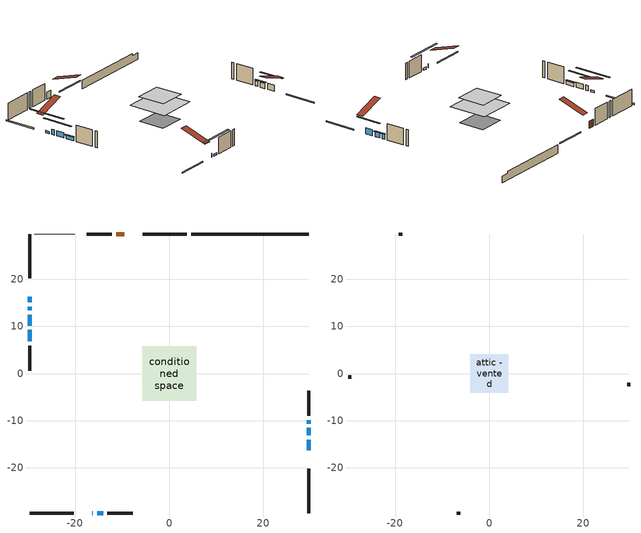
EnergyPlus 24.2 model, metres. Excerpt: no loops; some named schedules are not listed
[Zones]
conditioned space
 floor adiabatic (AdiabaticFloorConstruction): -5.75,-5.75 -5.75,5.75 5.75,5.75 5.75,-5.75 z2.75
 floor foundation (Slab1 construction): -3.93,-3.93 -3.93,3.93 3.93,3.93 3.93,-3.93 z-2.13
 wall outside (RimJoist1 construction): 3.75,29.67 -5.65,29.67 / -29.67,-29.67 -20.27,-29.67 / -29.67,29.67 -29.67,20.27 / 29.67,-29.67 29.67,-20.27 z0.31:0.61
 wall outside (AdiabaticWallConstruction 1): -9.59,29.67 -11.31,29.67 z0.31:2.34
 wall outside (AdiabaticWallConstruction): -16.33,-29.67 -16.23,-29.67 z0.31:1.53; -15.31,-29.67 -14.08,-29.67 / -29.67,16.33 -29.67,15.11 z0.31:0.92; 29.67,-16.33 29.67,-14.04 z0.31:2.09; -29.67,14.18 -29.67,13.42 / 29.67,-10.66 29.67,-9.9 z0.31:1.84; -29.67,12.49 -29.67,10.2 / 29.67,-13.11 29.67,-11.59 z0.31:1.83; -29.67,9.27 -29.67,6.83 z0.31:1.33
 wall outside (Wall1 construction): -12.24,29.67 -17.59,29.67 / -13.16,-29.67 -7.81,-29.67 / -29.67,5.91 -29.67,0.56 / 29.67,-8.97 29.67,-3.62 z0.31:5.19
 wall foundation (FoundationWall1 construction): 4.68,29.67,-2.13 4.68,29.67,0.31 27.17,29.67,0.31 27.17,29.67,-0.28 29.67,29.67,-0.28 29.67,29.67,-2.13
 wall adiabatic (Wall4 construction): -20.15,29.67 -28.74,29.67 z0.31:5.19
 window (WindowConstruction 6): -16.33,-29.67 -16.23,-29.67 z0.31:1.53
 window (WindowConstruction 7): -15.31,-29.67 -14.09,-29.67 z0.31:0.92
 window (WindowConstruction 8): -29.67,16.33 -29.67,15.11 z0.31:0.92
 window (WindowConstruction): 29.67,-16.33 29.67,-14.04 z0.31:2.09
 window (WindowConstruction 1): -29.67,14.18 -29.67,13.42 z0.31:1.83
 window (WindowConstruction 2): -29.67,12.49 -29.67,10.2 z0.31:1.83
 window (WindowConstruction 3): 29.67,-13.11 29.67,-11.59 z0.31:1.83
 window (WindowConstruction 4): 29.67,-10.66 29.67,-9.9 z0.31:1.83
 window (WindowConstruction 5): -29.67,9.27 -29.67,6.84 z0.31:1.32
 door (Door): -9.59,29.67 -11.31,29.67 z0.31:2.34
 ceiling adiabatic (AdiabaticFloorConstruction): 5.75,-5.75 5.75,5.75 -5.75,5.75 -5.75,-5.75 z2.75
attic - vented
 floor to conditioned space (Floor1 construction Reversed): -4.07,-4.07 -4.07,4.07 4.07,4.07 4.07,-4.07 z5.19
 wall outside (Wall3 construction): -18.52,29.67 -19.22,29.67 / -6.88,-29.67 -6.18,-29.67 / -29.67,-0.37 -29.67,-1.07 / 29.67,-2.69 29.67,-1.99 z0.31:5.19
 roof outside (Roof1 construction): -8.66,29.67,5.19 -8.66,21.75,7.83 -6.57,21.75,7.83 -6.57,29.67,5.19; -17.26,-29.67,5.19 -17.26,-21.75,7.83 -19.35,-21.75,7.83 -19.35,-29.67,5.19; -29.67,17.26,5.19 -21.75,17.26,7.83 -21.75,19.35,7.83 -29.67,19.35,5.19; 29.67,-17.26,5.19 21.75,-17.26,7.83 21.75,-19.35,7.83 29.67,-19.35,5.19
shading: -9.01,-29.67 -20.39,-29.67 -20.39,-30.08 -9.01,-30.08 z6; -29.67,10.03 -29.67,21.41 -30.08,21.41 -30.08,10.03 z6; 29.67,-11.4 29.67,-18.97 30.08,-18.97 30.08,-11.4 z4.73; -29.67,10.78 -29.67,16.82 -30.08,16.82 -30.08,10.78 z4.47; -29.67,7.56 -29.67,15.13 -30.08,15.13 -30.08,7.56 z4.47; 29.67,-11.39 29.67,-13.31 30.08,-13.31 30.08,-11.39 z2.04; 29.67,-9.7 29.67,-10.86 30.08,-10.86 30.08,-9.7 z2.04; -29.67,6.63 -29.67,9.47 -30.08,9.47 -30.08,6.63 z1.53
[Building]
Building 1: Terrain=Suburbs
[Site:Location]
Edmonton Intl AP_AB: Latitude {deg}=53.31; Longitude {deg}=-113.58; Time Zone {hr}=-7; Elevation {m}=723; Keep Site Location Information=Yes
[Site:GroundTemperature:Shallow]
-1.56185, -3.61833, -3.78302, -2.80711, 1.11059, 5.01004, 8.39065, 10.5322, 10.7141, 8.97234, 5.67794, 1.89811
[Site:WaterMainsTemperature]
Calculation Method=Schedule; Temperature Schedule=mains temperature schedule
[Material] Roughness=Rough; Thermal Absorptance=0.9
Name | Thickness {m} | Conductivity {W/m-K} | Density {kg/m3} | Specific Heat {J/kg-K} | Solar Absorptance | Visible Absorptance
asphalt or fiberglass shingles | 0.00635 | 0.162714 | 1121.4 | 1465.45 | 0.4 | 0.4
ceiling loosefill ins | 0.338667 | 0.0480833 | 16.02 | 1046.75 | 0.7 | 0.7
ceiling stud and cavity | 0.1397 | 0.0775535 | 65.682 | 1177.47 | 0.7 | 0.7
concrete 4.0 in. | 0.1016 | 1.803125 | 2242.8 | 837.4 | 0.7 | 0.7
concrete 8.0 in. | 0.2032 | 1.803125 | 2242.8 | 837.4 | 0.7 | 0.7
door material | 0.04445 | 0.053851 | 512.64 | 1214.23 | 0.7 | 0.7
exterior vertical ins | 0.07309 | 0.029427 | 32.04 | 1214.23 | 0.7 | 0.7
floor covering | 0.0127 | 0.0433444 | 54.468 | 1339.84 | 0.6 | 0.6
floor rigid ins; wall rigid ins 2 | 0.512978 | 0.029427 | 32.04 | 1214.23 | 0.7 | 0.7
floor stud and cavity | 0.1397 | 1.75129 | 37.0049 | 1207.88 | 0.7 | 0.7
furniture material conditioned space 1 | 0.1524 | 0.115458 | 640.8 | 1214.23 | 0.6 | 0.6
gypsum board | 0.0127 | 0.160291 | 801 | 837.4 | 0.6 | 0.6
gypsum board 1 | 0.0127 | 0.160291 | 801 | 837.4 | 0.7 | 0.7
osb sheathing 0.5 in. | 0.0127 | 0.115458 | 512.64 | 1214.23 | 0.7 | 0.7
osb sheathing 0.75 in. | 0.01905 | 0.115458 | 512.64 | 1214.23 | 0.7 | 0.7
osb sheathing 2.0 in. | 0.0508 | 0.115458 | 512.64 | 1214.23 | 0.7 | 0.7
rim joist rigid ins; wall rigid ins | 0.051816 | 0.029427 | 32.04 | 1214.23 | 0.7 | 0.7
rim joist stud and cavity | 0.0508 | 0.0414762 | 125.044 | 1163.47 | 0.6 | 0.6
wall rigid ins 1 | 0.051816 | 0.029427 | 32.04 | 1214.23 | 0.4 | 0.4
wall stud and cavity | 0.1397 | 0.225397 | 139.0536 | 1170.24 | 0.7 | 0.7
wall stud and cavity 1 | 0.0889 | 6.1454 | 50.32683 | 1063.81 | 0.6 | 0.6
wall stud and cavity 2 | 0.1397 | 0.178473 | 139.0536 | 1170.24 | 0.7 | 0.7
wall stud and cavity 3 | 0.0889 | 0.380278 | 52.3479 | 1209.89 | 0.7 | 0.7
wall stud and cavity 4 | 0.0889 | 0.391764 | 83.0341 | 1211.67 | 0.7 | 0.7
wood siding | 0.0254 | 0.102417 | 544.68 | 1172.36 | 0.4 | 0.4
wood siding 1 | 0.00254 | 0.102417 | 544.68 | 1172.36 | 0.4 | 0.4
wood siding 2; wood siding 3; wood siding 4 | 0.0254 | 0.102417 | 544.68 | 1172.36 | 0.7 | 0.7
[WindowMaterial:SimpleGlazingSystem]
Name | U-Factor {W/m2-K} | Solar Heat Gain Coefficient
WindowMaterial | 2.07361 | 0.43
WindowMaterial 1 | 2.0878 | 0.43
WindowMaterial 2 | 1.93166 | 0.46
WindowMaterial 3 | 1.97083 | 0.45
WindowMaterial 4 | 2.992306 | 0.55
WindowMaterial 5 | 3.276206 | 0.41
WindowMaterial 6 | 3.01842 | 0.5
[Construction]
AdiabaticFloorConstruction: floor stud and cavity, floor rigid ins, osb sheathing 0.75 in., floor covering
AdiabaticWallConstruction: wood siding 3, wall rigid ins 2, wall stud and cavity 3, gypsum board
AdiabaticWallConstruction 1: wood siding 4, wall rigid ins 2, wall stud and cavity 3, gypsum board
Door: door material
Floor1 construction Reversed: gypsum board, ceiling stud and cavity, ceiling loosefill ins
FoundationWall1 construction: concrete 8.0 in., gypsum board 1
furniture construction conditioned space 1: furniture material conditioned space 1
PartitionWallConstruction: gypsum board, wall stud and cavity 4, gypsum board
RimJoist1 construction: wood siding 2, rim joist rigid ins, osb sheathing 2.0 in., rim joist stud and cavity
Roof1 construction: asphalt or fiberglass shingles
Slab1 construction: concrete 4.0 in.
Wall1 construction: wood siding, wall rigid ins, osb sheathing 0.5 in., wall stud and cavity, gypsum board
Wall3 construction: wood siding 1, wall stud and cavity 1
Wall4 construction: wall rigid ins 1, osb sheathing 0.5 in., wall stud and cavity 2, gypsum board
WindowConstruction: WindowMaterial
WindowConstruction 1; WindowConstruction 4: WindowMaterial 1
WindowConstruction 2: WindowMaterial 2
WindowConstruction 3: WindowMaterial 3
WindowConstruction 5: WindowMaterial 4
WindowConstruction 6: WindowMaterial 5
WindowConstruction 7; WindowConstruction 8: WindowMaterial 6
[Zone] Multiplier=1; Part of Total Floor Area=Yes
Name | Volume {m3}
attic - vented | 28.3816
conditioned space | 503.1
[Space]
Name | Zone | Volume {m3}
attic - vented 1 | attic - vented | 28.3816
conditioned space 1 | conditioned space | 503.1
[ZoneInfiltration:EffectiveLeakageArea]
infil attic - vented 1: Zone or Space=attic - vented 1; Schedule=Always On Discrete; Effective Air Leakage Area {cm2}=2302.26; Stack Coefficient=0.000522803; Wind Coefficient=1.54486e-05
[ZoneMixing]
whole house fan mix: Zone or Space=attic - vented; Schedule=Always On Continuous; Design Flow Rate Calculation Method=Flow/Zone; Design Flow Rate {m3/s}=0; Source Zone or Space=conditioned space
[SurfaceProperty:ExposedFoundationPerimeter]
Slab1: Exposed Perimeter Calculation Method=TotalExposedPerimeter; Total Exposed Perimeter {m}=24.991
[InternalMass] Zone or ZoneList=conditioned space; Space or SpaceList=conditioned space 1
Name | Construction | Surface Area {m2}
furniture mass conditioned space 1 | furniture construction conditioned space 1 | 77.7201
partition wall mass | PartitionWallConstruction | 194.3
[Lights]
interior lighting: Zone or ZoneList or Space or SpaceList=conditioned space 1; Schedule=interior lighting schedule; Design Level Calculation Method=LightingLevel; Lighting Level {W}=343.2; Return Air Fraction=0; Fraction Radiant=0.6; Fraction Visible=0.2; Fraction Replaceable=1
[People]
occupants: Zone or ZoneList or Space or SpaceList=conditioned space 1; Number of People Schedule=occupants schedule; Number of People Calculation Method=People; Number of People=3; Fraction Radiant=0.314171; Sensible Heat Fraction=0.56303; Activity Level Schedule=occupants activity schedule; Carbon Dioxide Generation Rate {m3/s-W}=0; Enable ASHRAE 55 Comfort Warnings=No; Mean Radiant Temperature Calculation Type=EnclosureAveraged
[ElectricEquipment] Zone or ZoneList or Space or SpaceList=conditioned space 1; Design Level Calculation Method=EquipmentLevel
Name | Schedule | Design Level {W} | Fraction Latent | Fraction Radiant | Fraction Lost
clothes dryer | clothes dryer schedule | 140.772 | 0.015 | 0.081 | 0.85
clothes washer | clothes washer schedule | 32.1985 | 0.03 | 0.162 | 0.7
cooking range | cooking range schedule | 208.969 | 0.08 | 0.432 | 0.2
dishwasher | dishwasher schedule | 66.8632 | 0.3 | 0.18 | 0.4
fridge | fridge schedule | 72.9452 | 0 | 0.6 | 0
mech vent bath fan 0 | mech vent bath fan 0 schedule | 50.2 | 0 | 0 | 1
mech vent bath fan 1 | mech vent bath fan 1 schedule | 50.2 | 0 | 0 | 1
mech vent house fan | mech vent house fan schedule | 0 | 0 | 0 | 1
mech vent house fan cfis | mech vent house fan cfis schedule | 0 | 0 | 0 | 0
mech vent range fan 0 | mech vent range fan 0 schedule | 57 | 0 | 0 | 1
misc plug loads | misc plug loads schedule | 494.7 | 0.045 | 0.513 | 0.1
whole house fan | Always On Discrete | 0 | 0 | 0 | 1
[OtherEquipment] Zone or ZoneList or Space or SpaceList=conditioned space 1; Design Level Calculation Method=EquipmentLevel
Name | Fuel Type | Schedule | Design Level {W} | Fraction Latent | Fraction Radiant | Fraction Lost
clothes dryer 1 | Electricity | clothes dryer schedule | 0 | 0.015 | 0.081 | 0.85
cooking range 1 | Electricity | cooking range schedule | 0 | 0.08 | 0.432 | 0.2
general water use latent | None | general water use schedule | 59.3978 | 1 | 0 | 0
general water use sensible | None | general water use schedule | -58.539 | 0 | 0.6 | 0
mech vent house fan latent load | None | Always On Discrete | 0 | 1 | 0 | 0
mech vent house fan sensible load | None | Always On Discrete | 0 | 0 | 0 | 0
water heater energy adjustment1 | NaturalGas | Always On Discrete | 0.01 | 0 | 0 | 1
[ZoneInfiltration:DesignFlowRate] Zone or ZoneList or Space or SpaceList=conditioned space 1; Schedule=Always On Discrete; Design Flow Rate Calculation Method=Flow/Zone; Design Flow Rate {m3/s}=0
infil flow; natural vent flow; whole house fan flow
[AvailabilityManager:Scheduled]
furnace airloop Availability Manager: Schedule=Always On Discrete
[Foundation:Kiva]
Foundation Kiva 1: Initial Indoor Air Temperature {C}=18; Wall Height Above Grade {m}=0.309982; Wall Depth Below Slab {m}=0.2032; Custom Block Material Name 1=exterior vertical ins; Custom Block Depth 1 {m}=2.43998; Custom Block X Position 1 {m}=0.2159; Custom Block Z Position 1 {m}=0
[Foundation:Kiva:Settings]
Soil Conductivity {W/m-K}=0.849921; Soil Density {kg/m3}=1842.3; Soil Specific Heat {J/kg-K}=418.7; Ground Solar Absorptivity=0.9; Ground Thermal Absorptivity=0.9; Ground Surface Roughness {m}=0.03; Far-Field Width {m}=40; Deep-Ground Boundary Condition=ZeroFlux; Deep-Ground Depth {m}=40; Minimum Cell Dimension {m}=0.2; Maximum Cell Growth Coefficient=3; Simulation Timestep=Timestep
[Exterior:Lights]
exterior lighting: Schedule=exterior lighting schedule; Design Level {W}=75.6
[EnergyManagementSystem:GlobalVariable]
furnace_airloop_Fan_RTF
infil_program_Qfan
infil_program_Qinf
natural_vent_program_Qnv
natural_vent_program_Qwhf
[EnergyManagementSystem:Sensor]
Name | Output:Variable or Output:Meter Index Key | Output:Variable or Output:Meter
airflow_gain | infil flow | Infiltration Sensible Heat Gain Energy
airflow_gain_1 | natural vent flow | Infiltration Sensible Heat Gain Energy
airflow_gain_2 | whole house fan flow | Infiltration Sensible Heat Gain Energy
airflow_loss | infil flow | Infiltration Sensible Heat Loss Energy
airflow_loss_1 | natural vent flow | Infiltration Sensible Heat Loss Energy
airflow_loss_2 | whole house fan flow | Infiltration Sensible Heat Loss Energy
clg_load_cond |  | Cooling:EnergyTransfer:Zone:CONDITIONED SPACE
clg_sp_s; clg_sp_s_1 | cooling setpoint | Schedule Value
clothes_dryer_exhaust_0_sch_s | clothes dryer exhaust 0 schedule | Schedule Value
cool_season | cooling season schedule | Schedule Value
htg_load_cond |  | Heating:EnergyTransfer:Zone:CONDITIONED SPACE
htg_sp_s; htg_sp_s_1 | heating setpoint | Schedule Value
ig_ee_conv | clothes dryer | Electric Equipment Convective Heating Energy
ig_ee_conv_2 | cooking range | Electric Equipment Convective Heating Energy
ig_ee_conv_4 | fridge | Electric Equipment Convective Heating Energy
ig_ee_conv_5 | misc plug loads | Electric Equipment Convective Heating Energy
ig_ee_conv_6 | whole house fan | Electric Equipment Convective Heating Energy
ig_ee_rad | clothes dryer | Electric Equipment Radiant Heating Energy
ig_ee_rad_2 | cooking range | Electric Equipment Radiant Heating Energy
ig_ee_rad_4 | fridge | Electric Equipment Radiant Heating Energy
ig_ee_rad_5 | misc plug loads | Electric Equipment Radiant Heating Energy
ig_ee_rad_6 | whole house fan | Electric Equipment Radiant Heating Energy
ig_lgt_conv | interior lighting | Lights Convective Heating Energy
ig_lgt_rad | interior lighting | Lights Radiant Heating Energy
ig_lgt_vis | interior lighting | Lights Visible Radiation Heating Energy
ig_oe_conv | clothes dryer 1 | Other Equipment Convective Heating Energy
ig_oe_conv_1 | cooking range 1 | Other Equipment Convective Heating Energy
ig_oe_conv_2 | general water use latent | Other Equipment Convective Heating Energy
ig_oe_conv_3 | general water use sensible | Other Equipment Convective Heating Energy
ig_oe_conv_4 | water heater energy adjustment1 | Other Equipment Convective Heating Energy
ig_oe_rad | clothes dryer 1 | Other Equipment Radiant Heating Energy
ig_oe_rad_1 | cooking range 1 | Other Equipment Radiant Heating Energy
ig_oe_rad_2 | general water use latent | Other Equipment Radiant Heating Energy
ig_oe_rad_3 | general water use sensible | Other Equipment Radiant Heating Energy
ig_oe_rad_4 | water heater energy adjustment1 | Other Equipment Radiant Heating Energy
ig_ppl_conv | occupants | People Convective Heating Energy
ig_ppl_rad | occupants | People Radiant Heating Energy
im_conv | furniture mass conditioned space 1 | Surface Inside Face Convection Heat Gain Energy
im_conv_1 | partition wall mass | Surface Inside Face Convection Heat Gain Energy
im_ig | furniture mass conditioned space 1 | Surface Inside Face Internal Gains Radiation Heat Gain Energy
im_ig_1 | partition wall mass | Surface Inside Face Internal Gains Radiation Heat Gain Energy
im_lgt | furniture mass conditioned space 1 | Surface Inside Face Lights Radiation Heat Gain Energy
im_lgt_1 | partition wall mass | Surface Inside Face Lights Radiation Heat Gain Energy
im_sol | furniture mass conditioned space 1 | Surface Inside Face Solar Radiation Heat Gain Energy
im_sol_1 | partition wall mass | Surface Inside Face Solar Radiation Heat Gain Energy
im_surf | furniture mass conditioned space 1 | Surface Inside Face Net Surface Thermal Radiation Heat Gain Energy
im_surf_1 | partition wall mass | Surface Inside Face Net Surface Thermal Radiation Heat Gain Energy
mech_vent_bath_fan_0_sch_s | mech vent bath fan 0 schedule | Schedule Value
mech_vent_bath_fan_1_sch_s | mech vent bath fan 1 schedule | Schedule Value
mech_vent_range_fan_0_sch_s | mech vent range fan 0 schedule | Schedule Value
mv_conv | mech vent bath fan 0 | Electric Equipment Convective Heating Energy
mv_conv_1 | mech vent bath fan 1 | Electric Equipment Convective Heating Energy
mv_conv_2 | mech vent house fan | Electric Equipment Convective Heating Energy
mv_conv_3 | mech vent house fan cfis | Electric Equipment Convective Heating Energy
mv_conv_4 | mech vent range fan 0 | Electric Equipment Convective Heating Energy
mv_conv_5 | mech vent house fan latent load | Other Equipment Convective Heating Energy
mv_conv_6 | mech vent house fan sensible load | Other Equipment Convective Heating Energy
mv_rad | mech vent bath fan 0 | Electric Equipment Radiant Heating Energy
mv_rad_1 | mech vent bath fan 1 | Electric Equipment Radiant Heating Energy
mv_rad_2 | mech vent house fan | Electric Equipment Radiant Heating Energy
mv_rad_3 | mech vent house fan cfis | Electric Equipment Radiant Heating Energy
mv_rad_4 | mech vent range fan 0 | Electric Equipment Radiant Heating Energy
mv_rad_5 | mech vent house fan latent load | Other Equipment Radiant Heating Energy
mv_rad_6 | mech vent house fan sensible load | Other Equipment Radiant Heating Energy
natural_vent_s | natural vent schedule | Schedule Value
out_pb_s |  | Site Outdoor Air Barometric Pressure
out_wt_s |  | Site Outdoor Air Humidity Ratio
site_vw_s |  | Site Wind Speed
ss_back_out | Window1 | Surface Window Shortwave from Zone Back Out Window Heat Transfer Rate
ss_back_out_1 | Window11 | Surface Window Shortwave from Zone Back Out Window Heat Transfer Rate
ss_back_out_2 | Window12 | Surface Window Shortwave from Zone Back Out Window Heat Transfer Rate
ss_back_out_3 | Window2 | Surface Window Shortwave from Zone Back Out Window Heat Transfer Rate
ss_back_out_4 | Window5 | Surface Window Shortwave from Zone Back Out Window Heat Transfer Rate
ss_back_out_5 | Window6 | Surface Window Shortwave from Zone Back Out Window Heat Transfer Rate
ss_back_out_6 | Window7 | Surface Window Shortwave from Zone Back Out Window Heat Transfer Rate
ss_back_out_7 | Window8 | Surface Window Shortwave from Zone Back Out Window Heat Transfer Rate
ss_back_out_8 | Window9 | Surface Window Shortwave from Zone Back Out Window Heat Transfer Rate
ss_conv | Door1 | Surface Inside Face Convection Heat Gain Energy
ss_conv_1 | Window1 | Surface Inside Face Convection Heat Gain Energy
ss_conv_2 | Window11 | Surface Inside Face Convection Heat Gain Energy
ss_conv_3 | Window12 | Surface Inside Face Convection Heat Gain Energy
ss_conv_4 | Window2 | Surface Inside Face Convection Heat Gain Energy
ss_conv_5 | Window5 | Surface Inside Face Convection Heat Gain Energy
ss_conv_6 | Window6 | Surface Inside Face Convection Heat Gain Energy
ss_conv_7 | Window7 | Surface Inside Face Convection Heat Gain Energy
ss_conv_8 | Window8 | Surface Inside Face Convection Heat Gain Energy
ss_conv_9 | Window9 | Surface Inside Face Convection Heat Gain Energy
ss_ig | Door1 | Surface Inside Face Internal Gains Radiation Heat Gain Energy
ss_ig_1 | Window1 | Surface Inside Face Internal Gains Radiation Heat Gain Energy
ss_ig_2 | Window11 | Surface Inside Face Internal Gains Radiation Heat Gain Energy
ss_ig_3 | Window12 | Surface Inside Face Internal Gains Radiation Heat Gain Energy
ss_ig_4 | Window2 | Surface Inside Face Internal Gains Radiation Heat Gain Energy
ss_ig_5 | Window5 | Surface Inside Face Internal Gains Radiation Heat Gain Energy
ss_ig_6 | Window6 | Surface Inside Face Internal Gains Radiation Heat Gain Energy
ss_ig_7 | Window7 | Surface Inside Face Internal Gains Radiation Heat Gain Energy
ss_ig_8 | Window8 | Surface Inside Face Internal Gains Radiation Heat Gain Energy
ss_ig_9 | Window9 | Surface Inside Face Internal Gains Radiation Heat Gain Energy
ss_lgt | Door1 | Surface Inside Face Lights Radiation Heat Gain Energy
ss_sol | Door1 | Surface Inside Face Solar Radiation Heat Gain Energy
ss_surf | Door1 | Surface Inside Face Net Surface Thermal Radiation Heat Gain Energy
ss_surf_1 | Window1 | Surface Inside Face Net Surface Thermal Radiation Heat Gain Energy
ss_surf_2 | Window11 | Surface Inside Face Net Surface Thermal Radiation Heat Gain Energy
ss_surf_3 | Window12 | Surface Inside Face Net Surface Thermal Radiation Heat Gain Energy
ss_surf_4 | Window2 | Surface Inside Face Net Surface Thermal Radiation Heat Gain Energy
ss_surf_5 | Window5 | Surface Inside Face Net Surface Thermal Radiation Heat Gain Energy
ss_surf_6 | Window6 | Surface Inside Face Net Surface Thermal Radiation Heat Gain Energy
ss_surf_7 | Window7 | Surface Inside Face Net Surface Thermal Radiation Heat Gain Energy
ss_surf_8 | Window8 | Surface Inside Face Net Surface Thermal Radiation Heat Gain Energy
ss_surf_9 | Window9 | Surface Inside Face Net Surface Thermal Radiation Heat Gain Energy
ss_trans_in | Window1 | Surface Window Transmitted Solar Radiation Rate
ss_trans_in_1 | Window11 | Surface Window Transmitted Solar Radiation Rate
ss_trans_in_2 | Window12 | Surface Window Transmitted Solar Radiation Rate
ss_trans_in_3 | Window2 | Surface Window Transmitted Solar Radiation Rate
ss_trans_in_4 | Window5 | Surface Window Transmitted Solar Radiation Rate
ss_trans_in_5 | Window6 | Surface Window Transmitted Solar Radiation Rate
ss_trans_in_6 | Window7 | Surface Window Transmitted Solar Radiation Rate
ss_trans_in_7 | Window8 | Surface Window Transmitted Solar Radiation Rate
ss_trans_in_8 | Window9 | Surface Window Transmitted Solar Radiation Rate
ss_trans_out | Window1 | Surface Inside Face Initial Transmitted Diffuse Transmitted Out Window Solar Radiation Rate
ss_trans_out_1 | Window11 | Surface Inside Face Initial Transmitted Diffuse Transmitted Out Window Solar Radiation Rate
ss_trans_out_2 | Window12 | Surface Inside Face Initial Transmitted Diffuse Transmitted Out Window Solar Radiation Rate
ss_trans_out_3 | Window2 | Surface Inside Face Initial Transmitted Diffuse Transmitted Out Window Solar Radiation Rate
ss_trans_out_4 | Window5 | Surface Inside Face Initial Transmitted Diffuse Transmitted Out Window Solar Radiation Rate
ss_trans_out_5 | Window6 | Surface Inside Face Initial Transmitted Diffuse Transmitted Out Window Solar Radiation Rate
ss_trans_out_6 | Window7 | Surface Inside Face Initial Transmitted Diffuse Transmitted Out Window Solar Radiation Rate
ss_trans_out_7 | Window8 | Surface Inside Face Initial Transmitted Diffuse Transmitted Out Window Solar Radiation Rate
ss_trans_out_8 | Window9 | Surface Inside Face Initial Transmitted Diffuse Transmitted Out Window Solar Radiation Rate
s_conv | Floor1 | Surface Inside Face Convection Heat Gain Energy
s_conv_1 | FoundationWall1 | Surface Inside Face Convection Heat Gain Energy
s_conv_10 | Wall1:180 | Surface Inside Face Convection Heat Gain Energy
s_conv_11 | Wall1:270 | Surface Inside Face Convection Heat Gain Energy
s_conv_12 | Wall1:90 | Surface Inside Face Convection Heat Gain Energy
s_conv_13 | Wall4 | Surface Inside Face Convection Heat Gain Energy
s_conv_2 | inferred conditioned ceiling | Surface Inside Face Convection Heat Gain Energy
s_conv_3 | inferred conditioned floor | Surface Inside Face Convection Heat Gain Energy
s_conv_4 | RimJoist1:0 | Surface Inside Face Convection Heat Gain Energy
s_conv_5 | RimJoist1:180 | Surface Inside Face Convection Heat Gain Energy
s_conv_6 | RimJoist1:270 | Surface Inside Face Convection Heat Gain Energy
s_conv_7 | RimJoist1:90 | Surface Inside Face Convection Heat Gain Energy
s_conv_8 | Slab1 | Surface Inside Face Convection Heat Gain Energy
s_conv_9 | Wall1:0 | Surface Inside Face Convection Heat Gain Energy
s_ig | Floor1 | Surface Inside Face Internal Gains Radiation Heat Gain Energy
s_ig_1 | FoundationWall1 | Surface Inside Face Internal Gains Radiation Heat Gain Energy
s_ig_10 | Wall1:180 | Surface Inside Face Internal Gains Radiation Heat Gain Energy
s_ig_11 | Wall1:270 | Surface Inside Face Internal Gains Radiation Heat Gain Energy
s_ig_12 | Wall1:90 | Surface Inside Face Internal Gains Radiation Heat Gain Energy
s_ig_13 | Wall4 | Surface Inside Face Internal Gains Radiation Heat Gain Energy
s_ig_2 | inferred conditioned ceiling | Surface Inside Face Internal Gains Radiation Heat Gain Energy
s_ig_3 | inferred conditioned floor | Surface Inside Face Internal Gains Radiation Heat Gain Energy
s_ig_4 | RimJoist1:0 | Surface Inside Face Internal Gains Radiation Heat Gain Energy
s_ig_5 | RimJoist1:180 | Surface Inside Face Internal Gains Radiation Heat Gain Energy
s_ig_6 | RimJoist1:270 | Surface Inside Face Internal Gains Radiation Heat Gain Energy
s_ig_7 | RimJoist1:90 | Surface Inside Face Internal Gains Radiation Heat Gain Energy
s_ig_8 | Slab1 | Surface Inside Face Internal Gains Radiation Heat Gain Energy
s_ig_9 | Wall1:0 | Surface Inside Face Internal Gains Radiation Heat Gain Energy
s_lgt | Floor1 | Surface Inside Face Lights Radiation Heat Gain Energy
s_lgt_1 | FoundationWall1 | Surface Inside Face Lights Radiation Heat Gain Energy
s_lgt_10 | Wall1:180 | Surface Inside Face Lights Radiation Heat Gain Energy
s_lgt_11 | Wall1:270 | Surface Inside Face Lights Radiation Heat Gain Energy
s_lgt_12 | Wall1:90 | Surface Inside Face Lights Radiation Heat Gain Energy
s_lgt_13 | Wall4 | Surface Inside Face Lights Radiation Heat Gain Energy
s_lgt_2 | inferred conditioned ceiling | Surface Inside Face Lights Radiation Heat Gain Energy
s_lgt_3 | inferred conditioned floor | Surface Inside Face Lights Radiation Heat Gain Energy
s_lgt_4 | RimJoist1:0 | Surface Inside Face Lights Radiation Heat Gain Energy
s_lgt_5 | RimJoist1:180 | Surface Inside Face Lights Radiation Heat Gain Energy
